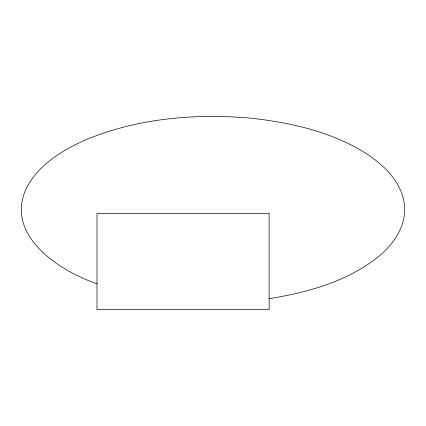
<?xml version="1.0" encoding="UTF-8"?>
<svg xmlns="http://www.w3.org/2000/svg" width="426" height="426" viewBox="0 0 426 426"><rect width="100%" height="100%" fill="white"/><g stroke="black" fill="none" stroke-linecap="round" stroke-linejoin="round"><path stroke-width="0.64" d="M269.136 298.701C307.801 292.465 347.547 281.49 378.597 256.527C393.699 244.189 406.463 225.764 404.508 205.412C402.282 183.398 385.413 166.332 367.856 154.622C332.221 131.549 289.579 122.145 247.884 117.906C192.856 113.518 135.835 118.604 84.641 140.33C61.632 150.692 38.18 165.054 26.369 188.265C4.335 235.322 59.331 270.888 96.984 283.78M269.136 213.543L96.984 213.543L96.984 309.649L269.136 309.649L269.136 213.543"/></g></svg>
